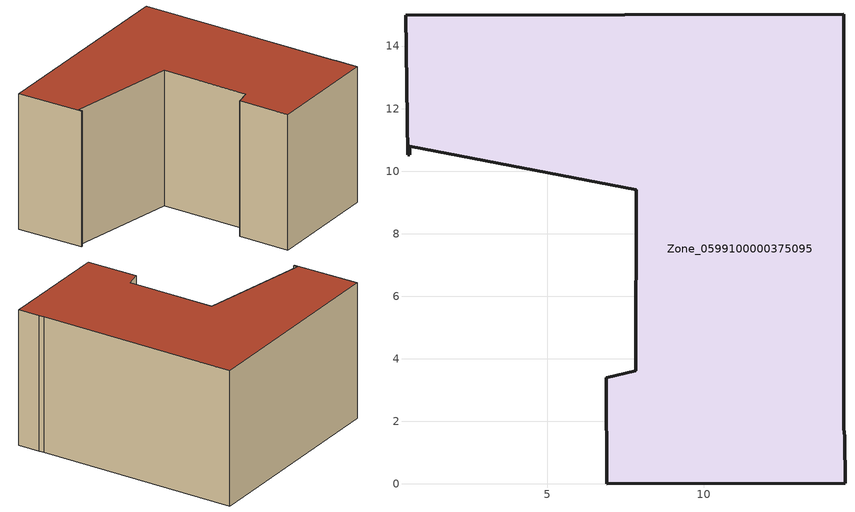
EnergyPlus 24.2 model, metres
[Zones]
Zone_0599100000375095
 floor ground (C_G): 7.86,9.41 0.61,10.8 0.61,10.52 0.54,10.53 0.47,14.98 14.48,15.02 14.49,1.77 14.52,1.5 14.52,0.02 6.9,0 6.88,3.4 7.84,3.61 z0
 wall outside (C_F): 6.9,0 14.52,0.02 14.52,1.5 14.49,1.77 14.48,15.02 0.47,14.98 0.54,10.53 0.61,10.52 0.61,10.8 7.86,9.41 7.84,3.61 6.88,3.4 6.9,0 z0:9.02
 roof outside (C_R): 14.52,0.02 14.52,1.5 14.49,1.77 14.48,15.02 0.47,14.98 0.54,10.53 0.61,10.52 0.61,10.8 7.86,9.41 7.84,3.61 6.88,3.4 6.9,0 z9.02
[BUILDING]
Pand.0599100000375095: North Axis=0; Terrain=City; Loads Convergence Tolerance Value=0.04; Temperature Convergence Tolerance Value=0.4; Solar Distribution=FullExterior; Maximum Number of Warmup Days=25; Minimum Number of Warmup Days=1
[Site:Location]
Rotterdam.The.Hague.AP_ZH_NLD Design_Conditions: Latitude=51.96; Longitude=4.45; Time Zone=1; Elevation=-4.5
[SITE:GROUNDTEMPERATURE:BUILDINGSURFACE]
18, 18, 18, 18, 18, 18, 18, 18, 18, 18, 18, 18
[MATERIAL] Thermal Absorptance=0.9; Solar Absorptance=0.7; Visible Absorptance=0.7
Name | Roughness | Thickness | Conductivity | Density | Specific Heat
G.D.1992-2005 | MediumSmooth | 0.15 | 0.06 | 540 | 1210
F.D.1992-2005 | Rough | 0.3 | 0.12 | 1920 | 840
R.D.1992-2005 | MediumRough | 0.2 | 0.08 | 1500 | 1000
[CONSTRUCTION]
C_G: G.D.1992-2005
C_F: F.D.1992-2005
C_R: R.D.1992-2005
[ZONE]
Zone_0599100000375095: Type=1; Multiplier=1; Ceiling Height=Autocalculate; Volume=Autocalculate; Floor Area=autocalculate; Part of Total Floor Area=Yes
[ZONEINFILTRATION:DESIGNFLOWRATE]
Infil_Zone_0599100000375095: Zone or ZoneList or Space or SpaceList=Zone_0599100000375095; Schedule=AlwaysOn; Design Flow Rate Calculation Method=Flow/Area; Flow Rate per Floor Area=0.0021; Constant Term Coefficient=1; Temperature Term Coefficient=0; Velocity Term Coefficient=0; Velocity Squared Term Coefficient=0
[HVACTEMPLATE:ZONE:IDEALLOADSAIRSYSTEM]
Zone_0599100000375095: Maximum Heating Supply Air Temperature=50; Minimum Cooling Supply Air Temperature=13; Maximum Heating Supply Air Humidity Ratio=0.0156; Minimum Cooling Supply Air Humidity Ratio=0.0077; Heating Limit=NoLimit; Cooling Limit=NoLimit; Dehumidification Control Type=ConstantSensibleHeatRatio; Cooling Sensible Heat Ratio=0.7; Dehumidification Setpoint=60; Humidification Control Type=None; Humidification Setpoint=30; Outdoor Air Method=None; Outdoor Air Flow Rate per Person=0.00944; Outdoor Air Flow Rate per Zone Floor Area=0; Outdoor Air Flow Rate per Zone=0; Demand Controlled Ventilation Type=None; Outdoor Air Economizer Type=NoEconomizer; Heat Recovery Type=None; Sensible Heat Recovery Effectiveness=0.7; Latent Heat Recovery Effectiveness=0.65
[ZONECONTROL:THERMOSTAT]
ThermostatControl_Zone_0599100000375095: Zone or ZoneList=Zone_0599100000375095; Control Type Schedule=DualSetpointControlType; Control 1=Thermostat_Zone_0599100000375095; Temperature Difference Between Cutout And Setpoint=0
[THERMOSTATSETPOINT:DUALSETPOINT]
Thermostat_Zone_0599100000375095: Heating Setpoint Temperature Schedule=HeatingSetpoint_Zone_0599100000375095; Cooling Setpoint Temperature Schedule=CoolingSetpoint_Zone_0599100000375095
[SCHEDULE:COMPACT]
HeatingSetpoint_Zone_0599100000375095: Through: 12/31, For: AllDays, Until: 24:00, 21
CoolingSetpoint_Zone_0599100000375095: Through: 12/31, For: AllDays, Until: 24:00, 24
DualSetpointControlType: Through: 12/31, For: AllDays, Until: 24:00, 4
AlwaysOn: Through: 12/31, For: AllDays, Until: 24:00, 1
